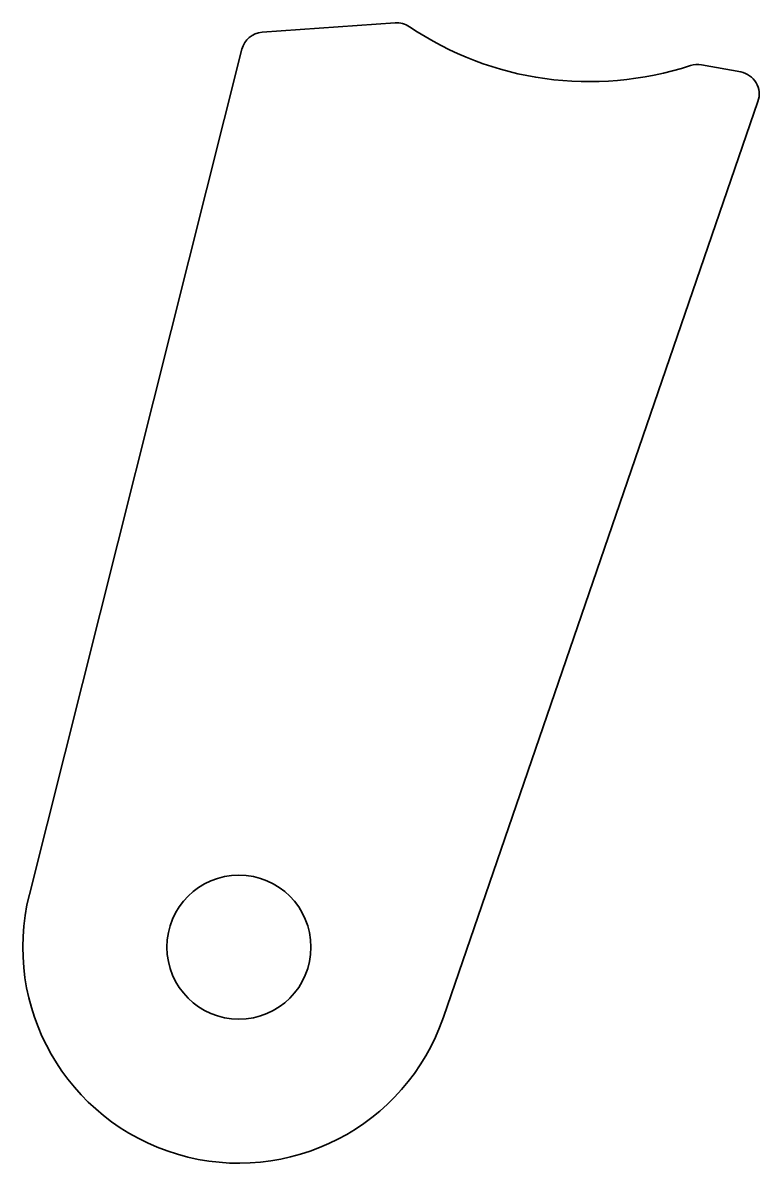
# Model space of a CAD drawing. Extents: x 193.6 to 226.4, y 123.2 to 173.8.
import ezdxf

# ---------------------------------------------------------------- set-up
doc = ezdxf.new("R2010")
doc.units = 0

msp = doc.modelspace()

# ---------------------------------------------------------------- linework, layer by layer
at = {"color": 7, "lineweight": 35}
for p, q in [((204.278259, 173.417999), (210.188019, 173.831757)), ((203.378265, 172.664246), (193.935699, 135.106476)), ((223.790466, 171.964386), (225.532043, 171.648926)), ((212.3255, 129.647736), (226.299805, 170.340118))]:
    msp.add_line(p, q, dxfattribs=at)
msp.add_circle((203.245972, 132.765747), 3.2, dxfattribs=at)
for centre, radius, start, end in [((210.257904, 172.834198), 1, 55.907994, 94.006947), ((204.348083, 172.42041), 1, 94.003019, 165.887536), ((223.61203, 170.980438), 1, 79.721558, 107.836857), ((225.354004, 170.664917), 1, 341.046862, 79.744617), ((203.245972, 132.765747), 9.6, 165.887536, 341.046862)]:
    msp.add_arc(centre, radius, start, end, dxfattribs=at)
msp.add_ellipse((219.348633, 187.010437), major_axis=(-5.351883, -14.960571), ratio=0.944086, start_param=6.045240969, end_param=6.910470661, dxfattribs=at)

doc.saveas('drawing.dxf')
